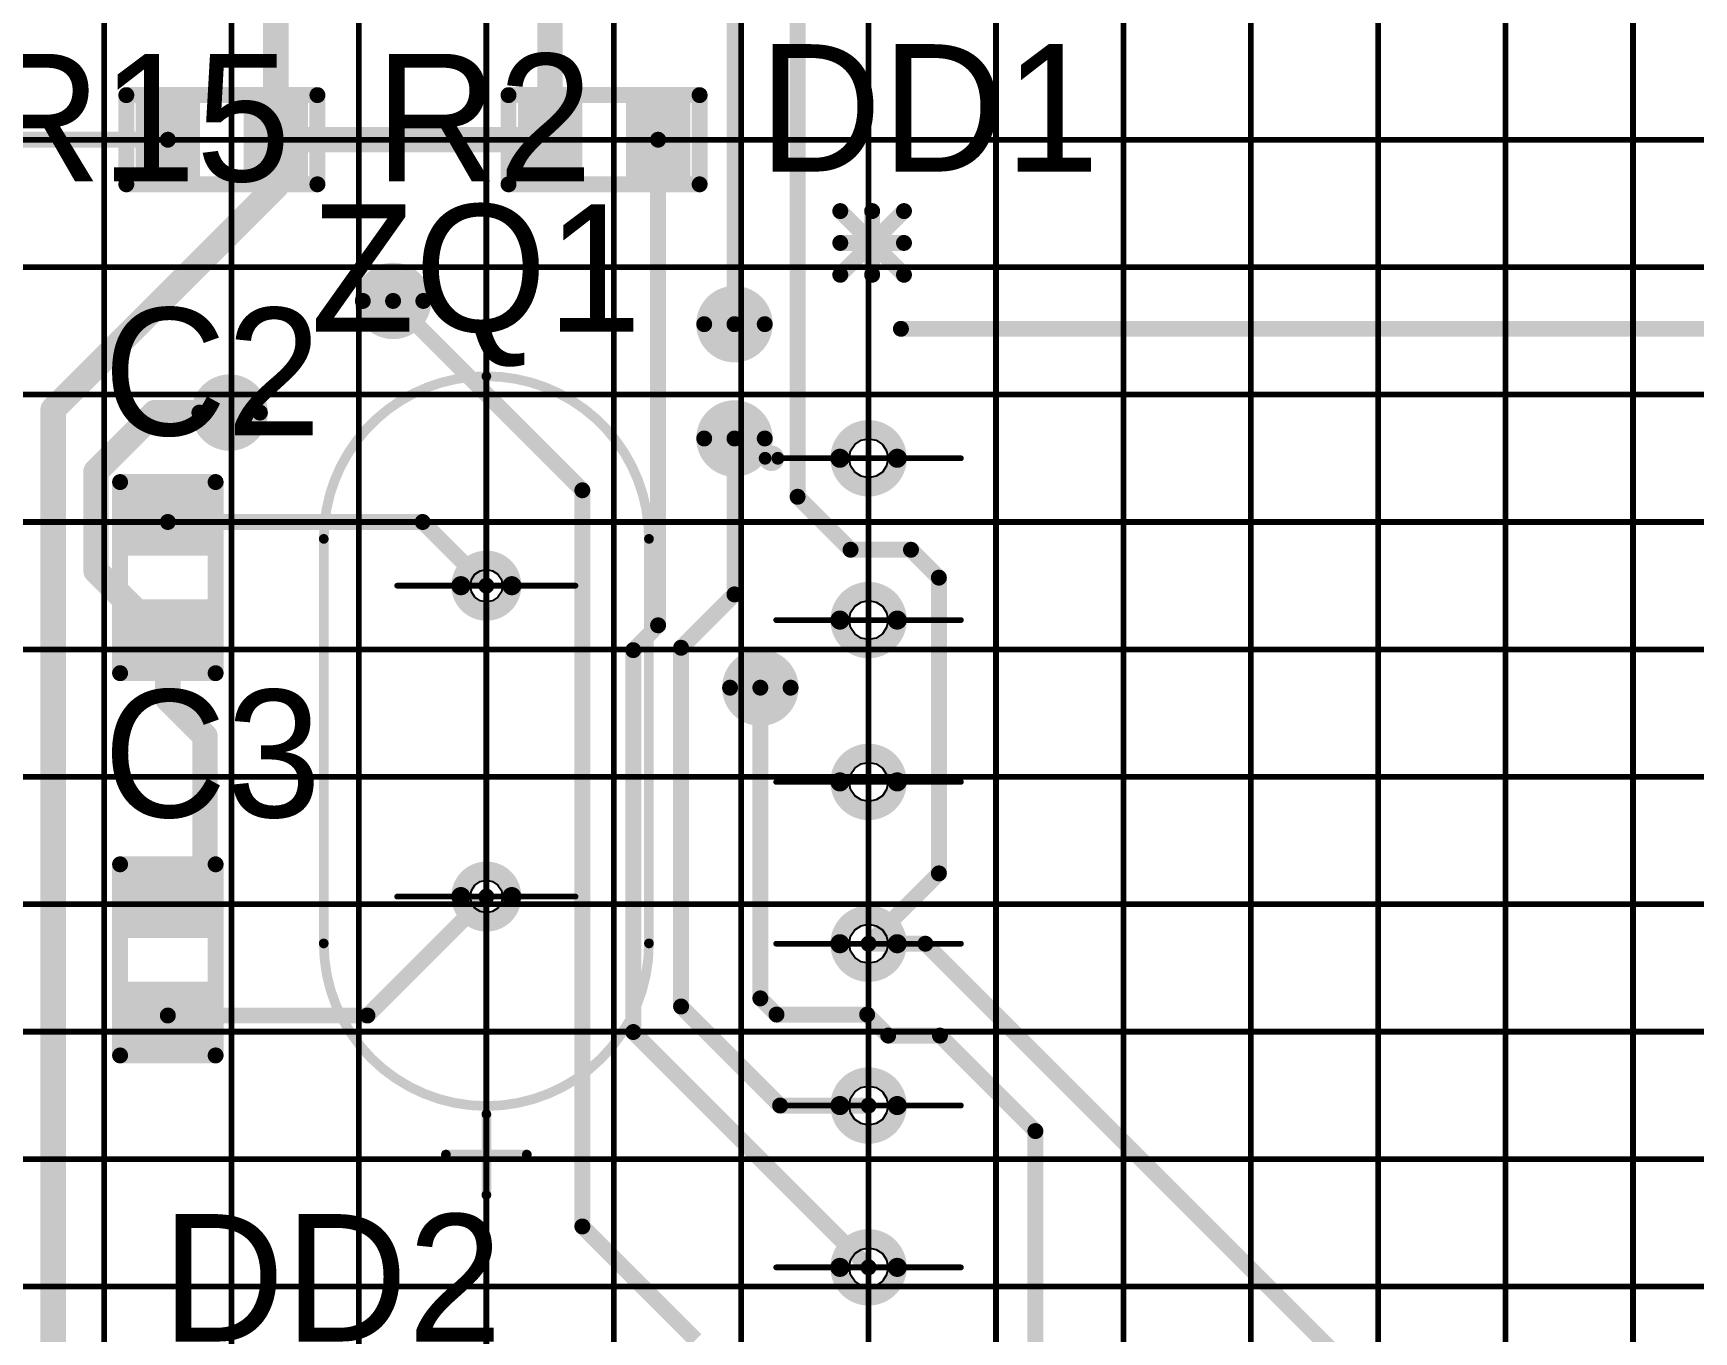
# Model space of a CAD drawing. Header units: millimetres. Extents: x 0 to 841, y 0 to 2540.
# Drawn here: x 278.8 to 330.9, y 2345.6 to 2386.3 of the extents above; entities that cross this region are included whole.
import ezdxf

# ---------------------------------------------------------------- set-up
doc = ezdxf.new("R2010")
doc.units = ezdxf.units.MM
for name, color, linetype in [('Mechanical11', 56, 'Continuous'), ('Mechanical12', 56, 'Continuous'), ('Mechanical7', 56, 'Continuous'), ('Mechanical9', 56, 'Continuous')]:
    doc.layers.add(name, color=color, linetype=linetype)

# ---------------------------------------------------------------- blocks, each defined once
blk = doc.blocks.new('BOASVIEW______T___O_______2_1_33_1_B_1')
at = {"layer": 'Mechanical12'}
for points in [[(211.01, 133.194), (208.99, 133.194), (208.99, 130.806), (211.01, 130.806)], [(214.403, 133.194), (212.382, 133.194), (212.382, 130.806), (214.403, 130.806)], [(220.99, 130.806), (223.01, 130.806), (223.01, 133.194), (220.99, 133.194)], [(224.382, 130.806), (226.403, 130.806), (226.403, 133.194), (224.382, 133.194)], [(211.346, 118.939), (211.346, 121.061), (208.654, 121.061), (208.654, 118.939)], [(211.346, 115.445), (211.346, 117.567), (208.654, 117.567), (208.654, 115.445)], [(208.654, 109.061), (208.654, 106.939), (211.346, 106.939), (211.346, 109.061)], [(208.654, 105.567), (208.654, 103.445), (211.346, 103.445), (211.346, 105.567)]]:
    blk.add_hatch(color=56, dxfattribs=at).paths.add_polyline_path(points)
for points, const_width in [([(208.696, 130.6), (208.696, 133.4)], 0.5), ([(208.696, 133.4), (214.696, 133.4)], 0.5), ([(214.696, 130.6), (214.696, 133.4)], 0.5), ([(220.696, 133.4), (226.696, 133.4)], 0.5), ([(220.696, 130.6), (220.696, 133.4)], 0.5), ([(226.696, 130.6), (226.696, 133.4)], 0.5), ([(208.696, 130.6), (214.696, 130.6)], 0.5), ([(220.696, 130.6), (226.696, 130.6)], 0.5), ([(231.112, 127.76), (233.112, 129.76)], 0.5), ([(231.112, 129.76), (233.112, 127.76)], 0.5), ([(232.112, 127.76), (232.112, 129.76)], 0.5), ([(231.112, 128.76), (233.112, 128.76)], 0.5), ([(233.016, 126.064), (261.464, 126.064)], 0.5), ([(208.5, 115.253), (208.5, 121.253)], 0.5), ([(208.5, 121.253), (211.5, 121.253)], 0.5), ([(211.5, 115.253), (211.5, 121.253)], 0.5), ([(214.895, 106.77), (214.895, 119.47)], 0.305), ([(225.105, 106.77), (225.105, 119.47)], 0.305), ([(208.5, 115.253), (211.5, 115.253)], 0.5), ([(208.5, 103.253), (208.5, 109.253)], 0.5), ([(208.5, 109.253), (211.5, 109.253)], 0.5), ([(211.5, 103.253), (211.5, 109.253)], 0.5), ([(208.5, 103.253), (211.5, 103.253)], 0.5), ([(220, 98.871), (220, 101.411)], 0.305), ([(218.73, 100.141), (221.27, 100.141)], 0.305)]:
    blk.add_lwpolyline(points, dxfattribs=dict(at, const_width=const_width))
for points, const_width in [([(208.571, 133.4, 1), (208.821, 133.4, 1)], 0.25), ([(208.571, 133.4, 1), (208.821, 133.4, 1)], 0.25), ([(214.571, 133.4, 1), (214.821, 133.4, 1)], 0.25), ([(214.571, 133.4, 1), (214.821, 133.4, 1)], 0.25), ([(220.571, 133.4, 1), (220.821, 133.4, 1)], 0.25), ([(220.571, 133.4, 1), (220.821, 133.4, 1)], 0.25), ([(226.571, 133.4, 1), (226.821, 133.4, 1)], 0.25), ([(226.571, 133.4, 1), (226.821, 133.4, 1)], 0.25), ([(208.571, 130.6, 1), (208.821, 130.6, 1)], 0.25), ([(208.571, 130.6, 1), (208.821, 130.6, 1)], 0.25), ([(214.571, 130.6, 1), (214.821, 130.6, 1)], 0.25), ([(214.571, 130.6, 1), (214.821, 130.6, 1)], 0.25), ([(220.571, 130.6, 1), (220.821, 130.6, 1)], 0.25), ([(220.571, 130.6, 1), (220.821, 130.6, 1)], 0.25), ([(226.571, 130.6, 1), (226.821, 130.6, 1)], 0.25), ([(226.571, 130.6, 1), (226.821, 130.6, 1)], 0.25), ([(230.987, 129.76, 1), (231.237, 129.76, 1)], 0.25), ([(231.987, 129.76, 1), (232.237, 129.76, 1)], 0.25), ([(232.987, 129.76, 1), (233.237, 129.76, 1)], 0.25), ([(230.987, 128.76, 1), (231.237, 128.76, 1)], 0.25), ([(232.987, 128.76, 1), (233.237, 128.76, 1)], 0.25), ([(230.987, 127.76, 1), (231.237, 127.76, 1)], 0.25), ([(231.987, 127.76, 1), (232.237, 127.76, 1)], 0.25), ([(232.987, 127.76, 1), (233.237, 127.76, 1)], 0.25), ([(232.891, 126.064, 1), (233.141, 126.064, 1)], 0.25), ([(219.924, 124.575, 1), (220.076, 124.575, 1)], 0.152), ([(219.924, 124.575, 1), (220.076, 124.575, 1)], 0.152), ([(232.9, 122, 1), (231.1, 122, 1)], 0.6), ([(229.152, 122, 1), (228.752, 122, 1)], 0.4), ([(228.652, 122, 1), (228.852, 122, 1)], 0.2), ([(229.052, 122, 1), (229.252, 122, 1)], 0.2), ([(230.95, 122, 1), (231.25, 122, 1)], 0.3), ([(232.75, 122, 1), (233.05, 122, 1)], 0.3), ([(208.375, 121.253, 1), (208.625, 121.253, 1)], 0.25), ([(208.375, 121.253, 1), (208.625, 121.253, 1)], 0.25), ([(211.375, 121.253, 1), (211.625, 121.253, 1)], 0.25), ([(211.375, 121.253, 1), (211.625, 121.253, 1)], 0.25), ([(214.818, 119.47, 1), (214.971, 119.47, 1)], 0.152), ([(214.818, 119.47, 1), (214.971, 119.47, 1)], 0.152), ([(225.029, 119.47, 1), (225.182, 119.47, 1)], 0.152), ([(225.029, 119.47, 1), (225.182, 119.47, 1)], 0.152), ([(220.8, 118, 1), (219.2, 118, 1)], 0.6), ([(219.05, 118, 1), (219.35, 118, 1)], 0.3), ([(220.65, 118, 1), (220.95, 118, 1)], 0.3), ([(232.9, 116.92, 1), (231.1, 116.92, 1)], 0.6), ([(230.95, 116.92, 1), (231.25, 116.92, 1)], 0.3), ([(232.75, 116.92, 1), (233.05, 116.92, 1)], 0.3), ([(208.375, 115.253, 1), (208.625, 115.253, 1)], 0.25), ([(208.375, 115.253, 1), (208.625, 115.253, 1)], 0.25), ([(211.375, 115.253, 1), (211.625, 115.253, 1)], 0.25), ([(211.375, 115.253, 1), (211.625, 115.253, 1)], 0.25), ([(232.9, 111.84, 1), (231.1, 111.84, 1)], 0.6), ([(230.95, 111.84, 1), (231.25, 111.84, 1)], 0.3), ([(232.75, 111.84, 1), (233.05, 111.84, 1)], 0.3), ([(208.375, 109.253, 1), (208.625, 109.253, 1)], 0.25), ([(208.375, 109.253, 1), (208.625, 109.253, 1)], 0.25), ([(211.375, 109.253, 1), (211.625, 109.253, 1)], 0.25), ([(211.375, 109.253, 1), (211.625, 109.253, 1)], 0.25), ([(220.8, 108.24, 1), (219.2, 108.24, 1)], 0.6), ([(219.05, 108.24, 1), (219.35, 108.24, 1)], 0.3), ([(220.65, 108.24, 1), (220.95, 108.24, 1)], 0.3), ([(232.9, 106.76, 1), (231.1, 106.76, 1)], 0.6), ([(214.818, 106.77, 1), (214.971, 106.77, 1)], 0.152), ([(214.818, 106.77, 1), (214.971, 106.77, 1)], 0.152), ([(225.029, 106.77, 1), (225.182, 106.77, 1)], 0.152), ([(225.029, 106.77, 1), (225.182, 106.77, 1)], 0.152), ([(230.95, 106.76, 1), (231.25, 106.76, 1)], 0.3), ([(232.75, 106.76, 1), (233.05, 106.76, 1)], 0.3), ([(208.375, 103.253, 1), (208.625, 103.253, 1)], 0.25), ([(208.375, 103.253, 1), (208.625, 103.253, 1)], 0.25), ([(211.375, 103.253, 1), (211.625, 103.253, 1)], 0.25), ([(211.375, 103.253, 1), (211.625, 103.253, 1)], 0.25), ([(232.9, 101.68, 1), (231.1, 101.68, 1)], 0.6), ([(230.95, 101.68, 1), (231.25, 101.68, 1)], 0.3), ([(232.75, 101.68, 1), (233.05, 101.68, 1)], 0.3), ([(219.924, 101.411, 1), (220.076, 101.411, 1)], 0.152), ([(218.654, 100.141, 1), (218.806, 100.141, 1)], 0.152), ([(221.194, 100.141, 1), (221.346, 100.141, 1)], 0.152), ([(219.924, 98.871, 1), (220.076, 98.871, 1)], 0.152), ([(232.9, 96.6, 1), (231.1, 96.6, 1)], 0.6), ([(230.95, 96.6, 1), (231.25, 96.6, 1)], 0.3), ([(232.75, 96.6, 1), (233.05, 96.6, 1)], 0.3)]:
    blk.add_lwpolyline(points, format="xyb", close=True, dxfattribs=dict(at, const_width=const_width))
at = {"layer": 'Mechanical12', "const_width": 0.305}
for points in [[(214.895, 119.47, -0.414214), (220, 124.575)], [(220, 124.575, -0.414214), (225.105, 119.47)], [(225.105, 106.77, -1), (214.895, 106.77)]]:
    blk.add_lwpolyline(points, format="xyb", dxfattribs=at)
at = {"layer": 'Mechanical7', "const_width": 0.18}
for points in [[(232, 119.1), (232, 124.9)], [(229.1, 122), (234.9, 122)], [(220, 115.2), (220, 120.8)], [(232, 114.02), (232, 119.82)], [(217.2, 118), (222.8, 118)], [(229.1, 116.92), (234.9, 116.92)], [(232, 108.94), (232, 114.74)], [(229.1, 111.84), (234.9, 111.84)], [(220, 105.44), (220, 111.04)], [(232, 103.86), (232, 109.66)], [(217.2, 108.24), (222.8, 108.24)], [(229.1, 106.76), (234.9, 106.76)], [(232, 98.78), (232, 104.58)], [(229.1, 101.68), (234.9, 101.68)], [(232, 93.7), (232, 99.5)], [(229.1, 96.6), (234.9, 96.6)]]:
    blk.add_lwpolyline(points, dxfattribs=at)
at = {"layer": 'Mechanical7', "const_width": 0.09}
for points in [[(231.955, 124.9, 1), (232.045, 124.9, 1)], [(229.055, 122, 1), (229.145, 122, 1)], [(234.855, 122, 1), (234.945, 122, 1)], [(219.955, 120.8, 1), (220.045, 120.8, 1)], [(231.955, 119.82, 1), (232.045, 119.82, 1)], [(231.955, 119.1, 1), (232.045, 119.1, 1)], [(217.155, 118, 1), (217.245, 118, 1)], [(222.755, 118, 1), (222.845, 118, 1)], [(229.055, 116.92, 1), (229.145, 116.92, 1)], [(234.855, 116.92, 1), (234.945, 116.92, 1)], [(219.955, 115.2, 1), (220.045, 115.2, 1)], [(231.955, 114.74, 1), (232.045, 114.74, 1)], [(231.955, 114.02, 1), (232.045, 114.02, 1)], [(229.055, 111.84, 1), (229.145, 111.84, 1)], [(234.855, 111.84, 1), (234.945, 111.84, 1)], [(219.955, 111.04, 1), (220.045, 111.04, 1)], [(231.955, 109.66, 1), (232.045, 109.66, 1)], [(231.955, 108.94, 1), (232.045, 108.94, 1)], [(217.155, 108.24, 1), (217.245, 108.24, 1)], [(222.755, 108.24, 1), (222.845, 108.24, 1)], [(229.055, 106.76, 1), (229.145, 106.76, 1)], [(234.855, 106.76, 1), (234.945, 106.76, 1)], [(219.955, 105.44, 1), (220.045, 105.44, 1)], [(231.955, 104.58, 1), (232.045, 104.58, 1)], [(231.955, 103.86, 1), (232.045, 103.86, 1)], [(229.055, 101.68, 1), (229.145, 101.68, 1)], [(234.855, 101.68, 1), (234.945, 101.68, 1)], [(231.955, 99.5, 1), (232.045, 99.5, 1)], [(231.955, 98.78, 1), (232.045, 98.78, 1)], [(229.055, 96.6, 1), (229.145, 96.6, 1)], [(234.855, 96.6, 1), (234.945, 96.6, 1)]]:
    blk.add_lwpolyline(points, format="xyb", close=True, dxfattribs=at)
at = {"layer": 'Mechanical7'}
for s, p in [('R15', (204.043, 130.696)), ('R2', (216.502, 130.696)), ('DD1', (228.546, 131)), ('ZQ1', (214.478, 125.971)), ('C2', (207.977, 122.72)), ('C3', (207.975, 110.731)), ('DD2', (209.803, 94.272))]:
    blk.add_text(s, height=4, dxfattribs=at).set_placement(p)
blk = doc.blocks.new('BOASVIEW______T___L_____2_1_1_1_B_4')
at = {"layer": 'Mechanical12'}
for points in [[(211.01, 133.194), (208.99, 133.194), (208.99, 130.806), (211.01, 130.806)], [(214.403, 133.194), (212.382, 133.194), (212.382, 130.806), (214.403, 130.806)], [(220.99, 130.806), (223.01, 130.806), (223.01, 133.194), (220.99, 133.194)], [(224.382, 130.806), (226.403, 130.806), (226.403, 133.194), (224.382, 133.194)], [(211.346, 118.939), (211.346, 121.061), (208.654, 121.061), (208.654, 118.939)], [(211.346, 115.445), (211.346, 117.567), (208.654, 117.567), (208.654, 115.445)], [(208.654, 109.061), (208.654, 106.939), (211.346, 106.939), (211.346, 109.061)], [(208.654, 105.567), (208.654, 103.445), (211.346, 103.445), (211.346, 105.567)]]:
    blk.add_hatch(color=56, dxfattribs=at).paths.add_polyline_path(points)
at = {"layer": 'Mechanical11'}
for p, q in [((232, 122), (232, 122.612)), ((232, 122.612), (232.234, 122.565)), ((232.234, 122.565), (232.433, 122.433)), ((232, 122), (232.612, 122)), ((232, 121.388), (232, 122)), ((232.612, 122), (232, 122)), ((232.433, 122.433), (232.565, 122.234)), ((232.565, 122.234), (232.612, 122)), ((232.612, 122), (232.565, 121.766)), ((232.433, 121.567), (232.234, 121.435)), ((232.565, 121.766), (232.433, 121.567)), ((232.234, 121.435), (232, 121.388)), ((219.529, 118.195), (219.64, 118.361)), ((219.64, 118.361), (219.805, 118.471)), ((219.805, 118.471), (220, 118.51)), ((220, 118.51), (220, 118)), ((219.49, 118), (219.529, 118.195)), ((220, 118), (219.49, 118)), ((220, 118), (220.51, 118)), ((220, 117.49), (220, 118)), ((220.51, 118), (220.471, 117.805)), ((220.195, 117.529), (220, 117.49)), ((220.361, 117.64), (220.195, 117.529)), ((220.471, 117.805), (220.361, 117.64)), ((232, 116.92), (232, 117.532)), ((232, 117.532), (232.234, 117.485)), ((232.234, 117.485), (232.433, 117.353)), ((232.433, 117.353), (232.565, 117.154)), ((232, 116.92), (232.612, 116.92)), ((232, 116.308), (232, 116.92)), ((232.612, 116.92), (232, 116.92)), ((232.565, 117.154), (232.612, 116.92)), ((232.612, 116.92), (232.565, 116.686)), ((232.234, 116.355), (232, 116.308)), ((232.433, 116.487), (232.234, 116.355)), ((232.565, 116.686), (232.433, 116.487)), ((232, 111.84), (232, 112.452)), ((232, 112.452), (232.234, 112.405)), ((232.234, 112.405), (232.433, 112.273)), ((232.433, 112.273), (232.565, 112.074)), ((232, 111.84), (232.612, 111.84)), ((232, 111.228), (232, 111.84)), ((232.612, 111.84), (232, 111.84)), ((232.565, 111.606), (232.433, 111.407)), ((232.565, 112.074), (232.612, 111.84)), ((232.612, 111.84), (232.565, 111.606)), ((232.234, 111.275), (232, 111.228)), ((232.433, 111.407), (232.234, 111.275)), ((219.529, 108.435), (219.64, 108.601)), ((219.64, 108.601), (219.805, 108.711)), ((219.805, 108.711), (220, 108.75)), ((220, 108.75), (220, 108.24)), ((219.49, 108.24), (219.529, 108.435)), ((220, 108.24), (219.49, 108.24)), ((220, 108.24), (220.51, 108.24)), ((220, 107.73), (220, 108.24)), ((220.471, 108.045), (220.361, 107.88)), ((220.51, 108.24), (220.471, 108.045)), ((220.195, 107.769), (220, 107.73)), ((220.361, 107.88), (220.195, 107.769)), ((232, 106.76), (232, 107.372)), ((232, 107.372), (232.234, 107.325)), ((232.234, 107.325), (232.433, 107.193)), ((232.433, 107.193), (232.565, 106.994)), ((232.565, 106.994), (232.612, 106.76)), ((232, 106.76), (232.612, 106.76)), ((232, 106.148), (232, 106.76)), ((232.612, 106.76), (232, 106.76)), ((232.565, 106.526), (232.433, 106.327)), ((232.612, 106.76), (232.565, 106.526)), ((232.234, 106.195), (232, 106.148)), ((232.433, 106.327), (232.234, 106.195)), ((232, 101.68), (232, 102.292)), ((232, 102.292), (232.234, 102.245)), ((232.234, 102.245), (232.433, 102.113)), ((232, 101.68), (232.612, 101.68)), ((232, 101.068), (232, 101.68)), ((232.612, 101.68), (232, 101.68)), ((232.433, 102.113), (232.565, 101.914)), ((232.565, 101.914), (232.612, 101.68)), ((232.612, 101.68), (232.565, 101.446)), ((232.433, 101.247), (232.234, 101.115)), ((232.565, 101.446), (232.433, 101.247)), ((232.234, 101.115), (232, 101.068)), ((232, 96.6), (232, 97.212)), ((232, 97.212), (232.234, 97.165)), ((232.234, 97.165), (232.433, 97.033)), ((232.433, 97.033), (232.565, 96.834)), ((232, 96.6), (232.612, 96.6)), ((232, 95.988), (232, 96.6)), ((232.612, 96.6), (232, 96.6)), ((232.565, 96.834), (232.612, 96.6)), ((232.612, 96.6), (232.565, 96.366)), ((232.234, 96.035), (232, 95.988)), ((232.433, 96.167), (232.234, 96.035)), ((232.565, 96.366), (232.433, 96.167))]:
    blk.add_line(p, q, dxfattribs=at)
for points, const_width in [([(217.421, 126.939, 1), (216.721, 126.939, 1)], 0.7), ([(216.546, 126.939, 1), (216.896, 126.939, 1)], 0.35), ([(217.246, 126.939, 1), (217.596, 126.939, 1)], 0.35), ([(228.14, 126.21, 1), (227.44, 126.21, 1)], 0.7), ([(227.265, 126.21, 1), (227.615, 126.21, 1)], 0.35), ([(227.965, 126.21, 1), (228.315, 126.21, 1)], 0.35), ([(212.29, 123.434, 1), (211.59, 123.434, 1)], 0.7), ([(211.415, 123.434, 1), (211.765, 123.434, 1)], 0.35), ([(212.115, 123.434, 1), (212.465, 123.434, 1)], 0.35), ([(228.14, 122.621, 1), (227.44, 122.621, 1)], 0.7), ([(227.265, 122.621, 1), (227.615, 122.621, 1)], 0.35), ([(227.965, 122.621, 1), (228.315, 122.621, 1)], 0.35), ([(228.952, 114.798, 1), (228.252, 114.798, 1)], 0.7), ([(228.077, 114.798, 1), (228.427, 114.798, 1)], 0.35), ([(228.777, 114.798, 1), (229.127, 114.798, 1)], 0.35)]:
    blk.add_lwpolyline(points, format="xyb", close=True, dxfattribs=dict(at, const_width=const_width))
at = {"layer": 'Mechanical12'}
for p, q in [((231.567, 122.433), (231.766, 122.565)), ((231.766, 122.565), (232, 122.612)), ((232, 122.612), (232, 122)), ((231.388, 122), (231.435, 122.234)), ((231.388, 122), (232, 122)), ((231.435, 121.766), (231.388, 122)), ((232, 122), (231.388, 122)), ((231.435, 122.234), (231.567, 122.433)), ((232, 122), (232, 121.388)), ((231.567, 121.567), (231.435, 121.766)), ((231.766, 121.435), (231.567, 121.567)), ((232, 121.388), (231.766, 121.435)), ((220, 118), (220, 118.51)), ((220, 118.51), (220.195, 118.471)), ((220.195, 118.471), (220.361, 118.361)), ((220.361, 118.361), (220.471, 118.195)), ((219.49, 118), (220, 118)), ((219.529, 117.805), (219.49, 118)), ((220, 118), (220, 117.49)), ((220.51, 118), (220, 118)), ((220.471, 118.195), (220.51, 118)), ((219.64, 117.64), (219.529, 117.805)), ((219.805, 117.529), (219.64, 117.64)), ((220, 117.49), (219.805, 117.529)), ((231.435, 117.154), (231.567, 117.353)), ((231.567, 117.353), (231.766, 117.485)), ((231.766, 117.485), (232, 117.532)), ((232, 117.532), (232, 116.92)), ((231.388, 116.92), (231.435, 117.154)), ((231.388, 116.92), (232, 116.92)), ((231.435, 116.686), (231.388, 116.92)), ((232, 116.92), (231.388, 116.92)), ((232, 116.92), (232, 116.308)), ((231.567, 116.487), (231.435, 116.686)), ((231.766, 116.355), (231.567, 116.487)), ((232, 116.308), (231.766, 116.355)), ((231.435, 112.074), (231.567, 112.273)), ((231.567, 112.273), (231.766, 112.405)), ((231.766, 112.405), (232, 112.452)), ((232, 112.452), (232, 111.84)), ((231.388, 111.84), (231.435, 112.074)), ((231.388, 111.84), (232, 111.84)), ((231.435, 111.606), (231.388, 111.84)), ((232, 111.84), (231.388, 111.84)), ((231.567, 111.407), (231.435, 111.606)), ((232, 111.84), (232, 111.228)), ((231.766, 111.275), (231.567, 111.407)), ((232, 111.228), (231.766, 111.275)), ((220, 108.24), (220, 108.75)), ((220, 108.75), (220.195, 108.711)), ((220.195, 108.711), (220.361, 108.601)), ((220.361, 108.601), (220.471, 108.435)), ((219.49, 108.24), (220, 108.24)), ((219.529, 108.045), (219.49, 108.24)), ((219.64, 107.88), (219.529, 108.045)), ((220, 108.24), (220, 107.73)), ((220.51, 108.24), (220, 108.24)), ((220.471, 108.435), (220.51, 108.24)), ((219.805, 107.769), (219.64, 107.88)), ((220, 107.73), (219.805, 107.769)), ((231.388, 106.76), (231.435, 106.994)), ((231.435, 106.994), (231.567, 107.193)), ((231.567, 107.193), (231.766, 107.325)), ((231.766, 107.325), (232, 107.372)), ((232, 107.372), (232, 106.76)), ((231.388, 106.76), (232, 106.76)), ((231.435, 106.526), (231.388, 106.76)), ((232, 106.76), (231.388, 106.76)), ((231.567, 106.327), (231.435, 106.526)), ((232, 106.76), (232, 106.148)), ((231.766, 106.195), (231.567, 106.327)), ((232, 106.148), (231.766, 106.195)), ((231.567, 102.113), (231.766, 102.245)), ((231.766, 102.245), (232, 102.292)), ((232, 102.292), (232, 101.68)), ((231.388, 101.68), (231.435, 101.914)), ((231.388, 101.68), (232, 101.68)), ((231.435, 101.446), (231.388, 101.68)), ((232, 101.68), (231.388, 101.68)), ((231.435, 101.914), (231.567, 102.113)), ((232, 101.68), (232, 101.068)), ((231.567, 101.247), (231.435, 101.446)), ((231.766, 101.115), (231.567, 101.247)), ((232, 101.068), (231.766, 101.115)), ((231.435, 96.834), (231.567, 97.033)), ((231.567, 97.033), (231.766, 97.165)), ((231.766, 97.165), (232, 97.212)), ((232, 97.212), (232, 96.6)), ((231.388, 96.6), (231.435, 96.834)), ((231.388, 96.6), (232, 96.6)), ((231.435, 96.366), (231.388, 96.6)), ((232, 96.6), (231.388, 96.6)), ((232, 96.6), (232, 95.988)), ((231.567, 96.167), (231.435, 96.366)), ((231.766, 96.035), (231.567, 96.167)), ((232, 95.988), (231.766, 96.035))]:
    blk.add_line(p, q, dxfattribs=at)
for points, const_width in [([(229.771, 120.792), (229.771, 145.035)], 0.5), ([(213.392, 132), (213.392, 138)], 0.8), ([(222, 132), (222, 138)], 0.8), ([(227.79, 126.21), (227.79, 136.882)], 0.5), ([(204.962, 132), (210, 132)], 0.5), ([(213.392, 132), (222, 132)], 0.8), ([(213.392, 130.525), (213.392, 132)], 0.8), ([(225.392, 116.756), (225.392, 132)], 0.5), ([(206.399, 123.532), (213.392, 130.525)], 0.8), ([(217.071, 126.939), (223.014, 120.995)], 0.5), ([(206.399, 88.267), (206.399, 123.532)], 0.8), ([(207.746, 121.585), (209.594, 123.434)], 0.8), ([(209.594, 123.434), (211.94, 123.434)], 0.8), ([(227.79, 117.727), (227.79, 122.621)], 0.5), ([(207.746, 118.465), (207.746, 121.585)], 0.8), ([(223.014, 97.884), (223.014, 120.995)], 0.5), ([(229.771, 120.792), (231.435, 119.128)], 0.5), ([(210, 120), (218, 120)], 0.5), ([(218, 120), (220, 118)], 0.5), ([(231.435, 119.128), (233.332, 119.128)], 0.5), ([(233.332, 119.128), (234.208, 118.252)], 0.5), ([(207.746, 118.465), (209.705, 116.506)], 0.8), ([(234.208, 108.968), (234.208, 118.252)], 0.5), ([(226.113, 116.051), (227.79, 117.727)], 0.5), ([(209.705, 116.506), (210, 116.506)], 0.8), ([(210, 114.439), (210, 116.506)], 0.8), ([(224.612, 115.976), (225.392, 116.756)], 0.5), ([(226.113, 104.79), (226.113, 116.051)], 0.5), ([(224.612, 103.988), (224.612, 115.976)], 0.5), ([(210, 114.439), (211.166, 113.273)], 0.8), ([(228.602, 105.044), (228.602, 114.798)], 0.5), ([(211.166, 108), (211.166, 113.273)], 0.8), ([(232, 106.76), (234.208, 108.968)], 0.5), ([(216.266, 104.506), (220, 108.24)], 0.5), ([(210, 108), (211.166, 108)], 0.8), ([(232, 106.76), (233.784, 106.76)], 0.5), ([(233.784, 106.76), (246.524, 94.02)], 0.5), ([(226.113, 104.79), (229.223, 101.68)], 0.5), ([(228.602, 105.044), (229.11, 104.536)], 0.5), ([(210, 104.506), (216.266, 104.506)], 0.5), ([(229.11, 104.536), (231.955, 104.536)], 0.5), ([(231.955, 104.536), (232.616, 103.876)], 0.5), ([(224.612, 103.988), (232, 96.6)], 0.5), ([(232.616, 103.876), (234.241, 103.876)], 0.5), ([(234.241, 103.876), (237.238, 100.878)], 0.5), ([(229.223, 101.68), (232, 101.68)], 0.5), ([(237.238, 44.592), (237.238, 100.878)], 0.5), ([(223.014, 97.884), (226.573, 94.325)], 0.5)]:
    blk.add_lwpolyline(points, dxfattribs=dict(at, const_width=const_width))
for points, const_width in [([(209.875, 132, 1), (210.125, 132, 1)], 0.25), ([(213.192, 132, 1), (213.592, 132, 1)], 0.4), ([(213.192, 132, 1), (213.592, 132, 1)], 0.4), ([(213.192, 132, 1), (213.592, 132, 1)], 0.4), ([(221.8, 132, 1), (222.2, 132, 1)], 0.4), ([(221.8, 132, 1), (222.2, 132, 1)], 0.4), ([(225.267, 132, 1), (225.517, 132, 1)], 0.25), ([(213.192, 130.525, 1), (213.592, 130.525, 1)], 0.4), ([(213.192, 130.525, 1), (213.592, 130.525, 1)], 0.4), ([(218.021, 126.939, 1), (216.121, 126.939, 1)], 0.5), ([(228.74, 126.21, 1), (226.84, 126.21, 1)], 0.5), ([(215.996, 126.939, 1), (216.246, 126.939, 1)], 0.25), ([(216.946, 126.939, 1), (217.196, 126.939, 1)], 0.25), ([(217.896, 126.939, 1), (218.146, 126.939, 1)], 0.25), ([(226.715, 126.21, 1), (226.965, 126.21, 1)], 0.25), ([(227.665, 126.21, 1), (227.915, 126.21, 1)], 0.25), ([(228.615, 126.21, 1), (228.865, 126.21, 1)], 0.25), ([(212.89, 123.434, 1), (210.99, 123.434, 1)], 0.5), ([(206.199, 123.532, 1), (206.599, 123.532, 1)], 0.4), ([(206.199, 123.532, 1), (206.599, 123.532, 1)], 0.4), ([(209.394, 123.434, 1), (209.794, 123.434, 1)], 0.4), ([(209.394, 123.434, 1), (209.794, 123.434, 1)], 0.4), ([(210.865, 123.434, 1), (211.115, 123.434, 1)], 0.25), ([(211.74, 123.434, 1), (212.14, 123.434, 1)], 0.4), ([(212.765, 123.434, 1), (213.015, 123.434, 1)], 0.25), ([(228.74, 122.621, 1), (226.84, 122.621, 1)], 0.5), ([(232.9, 122, 1), (231.1, 122, 1)], 0.6), ([(226.715, 122.621, 1), (226.965, 122.621, 1)], 0.25), ([(227.665, 122.621, 1), (227.915, 122.621, 1)], 0.25), ([(228.615, 122.621, 1), (228.865, 122.621, 1)], 0.25), ([(230.95, 122, 1), (231.25, 122, 1)], 0.3), ([(232.75, 122, 1), (233.05, 122, 1)], 0.3), ([(207.546, 121.585, 1), (207.946, 121.585, 1)], 0.4), ([(207.546, 121.585, 1), (207.946, 121.585, 1)], 0.4), ([(222.889, 120.995, 1), (223.139, 120.995, 1)], 0.25), ([(222.889, 120.995, 1), (223.139, 120.995, 1)], 0.25), ([(229.646, 120.792, 1), (229.896, 120.792, 1)], 0.25), ([(229.646, 120.792, 1), (229.896, 120.792, 1)], 0.25), ([(209.875, 120, 1), (210.125, 120, 1)], 0.25), ([(217.875, 120, 1), (218.125, 120, 1)], 0.25), ([(217.875, 120, 1), (218.125, 120, 1)], 0.25), ([(220.8, 118, 1), (219.2, 118, 1)], 0.6), ([(231.31, 119.128, 1), (231.56, 119.128, 1)], 0.25), ([(231.31, 119.128, 1), (231.56, 119.128, 1)], 0.25), ([(233.207, 119.128, 1), (233.457, 119.128, 1)], 0.25), ([(233.207, 119.128, 1), (233.457, 119.128, 1)], 0.25), ([(207.546, 118.465, 1), (207.946, 118.465, 1)], 0.4), ([(207.546, 118.465, 1), (207.946, 118.465, 1)], 0.4), ([(234.083, 118.252, 1), (234.333, 118.252, 1)], 0.25), ([(234.083, 118.252, 1), (234.333, 118.252, 1)], 0.25), ([(219.05, 118, 1), (219.35, 118, 1)], 0.3), ([(219.875, 118, 1), (220.125, 118, 1)], 0.25), ([(220.65, 118, 1), (220.95, 118, 1)], 0.3), ([(227.665, 117.727, 1), (227.915, 117.727, 1)], 0.25), ([(227.665, 117.727, 1), (227.915, 117.727, 1)], 0.25), ([(232.9, 116.92, 1), (231.1, 116.92, 1)], 0.6), ([(209.505, 116.506, 1), (209.905, 116.506, 1)], 0.4), ([(209.505, 116.506, 1), (209.905, 116.506, 1)], 0.4), ([(209.8, 116.506, 1), (210.2, 116.506, 1)], 0.4), ([(209.8, 116.506, 1), (210.2, 116.506, 1)], 0.4), ([(225.267, 116.756, 1), (225.517, 116.756, 1)], 0.25), ([(225.267, 116.756, 1), (225.517, 116.756, 1)], 0.25), ([(230.95, 116.92, 1), (231.25, 116.92, 1)], 0.3), ([(232.75, 116.92, 1), (233.05, 116.92, 1)], 0.3), ([(225.988, 116.051, 1), (226.238, 116.051, 1)], 0.25), ([(225.988, 116.051, 1), (226.238, 116.051, 1)], 0.25), ([(224.487, 115.976, 1), (224.737, 115.976, 1)], 0.25), ([(224.487, 115.976, 1), (224.737, 115.976, 1)], 0.25), ([(229.552, 114.798, 1), (227.652, 114.798, 1)], 0.5), ([(209.8, 114.439, 1), (210.2, 114.439, 1)], 0.4), ([(209.8, 114.439, 1), (210.2, 114.439, 1)], 0.4), ([(227.527, 114.798, 1), (227.777, 114.798, 1)], 0.25), ([(228.477, 114.798, 1), (228.727, 114.798, 1)], 0.25), ([(229.427, 114.798, 1), (229.677, 114.798, 1)], 0.25), ([(210.966, 113.273, 1), (211.366, 113.273, 1)], 0.4), ([(210.966, 113.273, 1), (211.366, 113.273, 1)], 0.4), ([(232.9, 111.84, 1), (231.1, 111.84, 1)], 0.6), ([(230.95, 111.84, 1), (231.25, 111.84, 1)], 0.3), ([(232.75, 111.84, 1), (233.05, 111.84, 1)], 0.3), ([(220.8, 108.24, 1), (219.2, 108.24, 1)], 0.6), ([(234.083, 108.968, 1), (234.333, 108.968, 1)], 0.25), ([(234.083, 108.968, 1), (234.333, 108.968, 1)], 0.25), ([(219.05, 108.24, 1), (219.35, 108.24, 1)], 0.3), ([(219.875, 108.24, 1), (220.125, 108.24, 1)], 0.25), ([(220.65, 108.24, 1), (220.95, 108.24, 1)], 0.3), ([(209.8, 108, 1), (210.2, 108, 1)], 0.4), ([(210.966, 108, 1), (211.366, 108, 1)], 0.4), ([(210.966, 108, 1), (211.366, 108, 1)], 0.4), ([(232.9, 106.76, 1), (231.1, 106.76, 1)], 0.6), ([(230.95, 106.76, 1), (231.25, 106.76, 1)], 0.3), ([(231.875, 106.76, 1), (232.125, 106.76, 1)], 0.25), ([(231.875, 106.76, 1), (232.125, 106.76, 1)], 0.25), ([(232.75, 106.76, 1), (233.05, 106.76, 1)], 0.3), ([(233.659, 106.76, 1), (233.909, 106.76, 1)], 0.25), ([(233.659, 106.76, 1), (233.909, 106.76, 1)], 0.25), ([(225.988, 104.79, 1), (226.238, 104.79, 1)], 0.25), ([(225.988, 104.79, 1), (226.238, 104.79, 1)], 0.25), ([(228.477, 105.044, 1), (228.727, 105.044, 1)], 0.25), ([(228.477, 105.044, 1), (228.727, 105.044, 1)], 0.25), ([(209.875, 104.506, 1), (210.125, 104.506, 1)], 0.25), ([(216.141, 104.506, 1), (216.391, 104.506, 1)], 0.25), ([(216.141, 104.506, 1), (216.391, 104.506, 1)], 0.25), ([(228.985, 104.536, 1), (229.235, 104.536, 1)], 0.25), ([(228.985, 104.536, 1), (229.235, 104.536, 1)], 0.25), ([(231.83, 104.536, 1), (232.08, 104.536, 1)], 0.25), ([(231.83, 104.536, 1), (232.08, 104.536, 1)], 0.25), ([(224.487, 103.988, 1), (224.737, 103.988, 1)], 0.25), ([(224.487, 103.988, 1), (224.737, 103.988, 1)], 0.25), ([(232.491, 103.876, 1), (232.741, 103.876, 1)], 0.25), ([(232.491, 103.876, 1), (232.741, 103.876, 1)], 0.25), ([(234.116, 103.876, 1), (234.366, 103.876, 1)], 0.25), ([(234.116, 103.876, 1), (234.366, 103.876, 1)], 0.25), ([(232.9, 101.68, 1), (231.1, 101.68, 1)], 0.6), ([(229.098, 101.68, 1), (229.348, 101.68, 1)], 0.25), ([(229.098, 101.68, 1), (229.348, 101.68, 1)], 0.25), ([(230.95, 101.68, 1), (231.25, 101.68, 1)], 0.3), ([(231.875, 101.68, 1), (232.125, 101.68, 1)], 0.25), ([(232.75, 101.68, 1), (233.05, 101.68, 1)], 0.3), ([(237.113, 100.878, 1), (237.363, 100.878, 1)], 0.25), ([(237.113, 100.878, 1), (237.363, 100.878, 1)], 0.25), ([(222.889, 97.884, 1), (223.139, 97.884, 1)], 0.25), ([(222.889, 97.884, 1), (223.139, 97.884, 1)], 0.25), ([(232.9, 96.6, 1), (231.1, 96.6, 1)], 0.6), ([(230.95, 96.6, 1), (231.25, 96.6, 1)], 0.3), ([(231.875, 96.6, 1), (232.125, 96.6, 1)], 0.25), ([(232.75, 96.6, 1), (233.05, 96.6, 1)], 0.3)]:
    blk.add_lwpolyline(points, format="xyb", close=True, dxfattribs=dict(at, const_width=const_width))
at = {"layer": 'Mechanical7', "const_width": 0.18}
for points in [[(232, 119.4), (232, 124.6)], [(229.4, 122), (234.6, 122)], [(220, 115.5), (220, 120.5)], [(232, 114.32), (232, 119.52)], [(217.5, 118), (222.5, 118)], [(229.4, 116.92), (234.6, 116.92)], [(232, 109.24), (232, 114.44)], [(229.4, 111.84), (234.6, 111.84)], [(220, 105.74), (220, 110.74)], [(232, 104.16), (232, 109.36)], [(217.5, 108.24), (222.5, 108.24)], [(229.4, 106.76), (234.6, 106.76)], [(232, 99.08), (232, 104.28)], [(229.4, 101.68), (234.6, 101.68)], [(232, 94), (232, 99.2)], [(229.4, 96.6), (234.6, 96.6)]]:
    blk.add_lwpolyline(points, dxfattribs=at)
at = {"layer": 'Mechanical7', "const_width": 0.09}
for points in [[(231.955, 124.6, 1), (232.045, 124.6, 1)], [(229.355, 122, 1), (229.445, 122, 1)], [(234.555, 122, 1), (234.645, 122, 1)], [(219.955, 120.5, 1), (220.045, 120.5, 1)], [(231.955, 119.52, 1), (232.045, 119.52, 1)], [(231.955, 119.4, 1), (232.045, 119.4, 1)], [(217.455, 118, 1), (217.545, 118, 1)], [(222.455, 118, 1), (222.545, 118, 1)], [(229.355, 116.92, 1), (229.445, 116.92, 1)], [(234.555, 116.92, 1), (234.645, 116.92, 1)], [(219.955, 115.5, 1), (220.045, 115.5, 1)], [(231.955, 114.44, 1), (232.045, 114.44, 1)], [(231.955, 114.32, 1), (232.045, 114.32, 1)], [(229.355, 111.84, 1), (229.445, 111.84, 1)], [(234.555, 111.84, 1), (234.645, 111.84, 1)], [(219.955, 110.74, 1), (220.045, 110.74, 1)], [(231.955, 109.36, 1), (232.045, 109.36, 1)], [(231.955, 109.24, 1), (232.045, 109.24, 1)], [(217.455, 108.24, 1), (217.545, 108.24, 1)], [(222.455, 108.24, 1), (222.545, 108.24, 1)], [(229.355, 106.76, 1), (229.445, 106.76, 1)], [(234.555, 106.76, 1), (234.645, 106.76, 1)], [(219.955, 105.74, 1), (220.045, 105.74, 1)], [(231.955, 104.28, 1), (232.045, 104.28, 1)], [(231.955, 104.16, 1), (232.045, 104.16, 1)], [(229.355, 101.68, 1), (229.445, 101.68, 1)], [(234.555, 101.68, 1), (234.645, 101.68, 1)], [(231.955, 99.2, 1), (232.045, 99.2, 1)], [(231.955, 99.08, 1), (232.045, 99.08, 1)], [(229.355, 96.6, 1), (229.445, 96.6, 1)], [(234.555, 96.6, 1), (234.645, 96.6, 1)]]:
    blk.add_lwpolyline(points, format="xyb", close=True, dxfattribs=at)
at = {"layer": 'Mechanical9', "const_width": 0.18}
for points in [[(208, 0), (208, 210)], [(212, 0), (212, 210)], [(216, 0), (216, 210)], [(220, 0), (220, 210)], [(224, 0), (224, 210)], [(228, 0), (228, 210)], [(232, 0), (232, 210)], [(236, 0), (236, 210)], [(240, 0), (240, 210)], [(244, 0), (244, 210)], [(248, 0), (248, 210)], [(252, 0), (252, 210)], [(256, 0), (256, 210)], [(0, 132), (320, 132)], [(0, 128), (320, 128)], [(0, 124), (320, 124)], [(0, 120), (320, 120)], [(0, 116), (320, 116)], [(0, 112), (320, 112)], [(0, 108), (320, 108)], [(0, 104), (320, 104)], [(0, 100), (320, 100)], [(0, 96), (320, 96)]]:
    blk.add_lwpolyline(points, dxfattribs=at)

msp = doc.modelspace()

# ---------------------------------------------------------------- block references
for name in ['BOASVIEW______T___L_____2_1_1_1_B_4', 'BOASVIEW______T___O_______2_1_33_1_B_1']:
    msp.add_blockref(name, (73, 2251))

doc.saveas('drawing.dxf')
